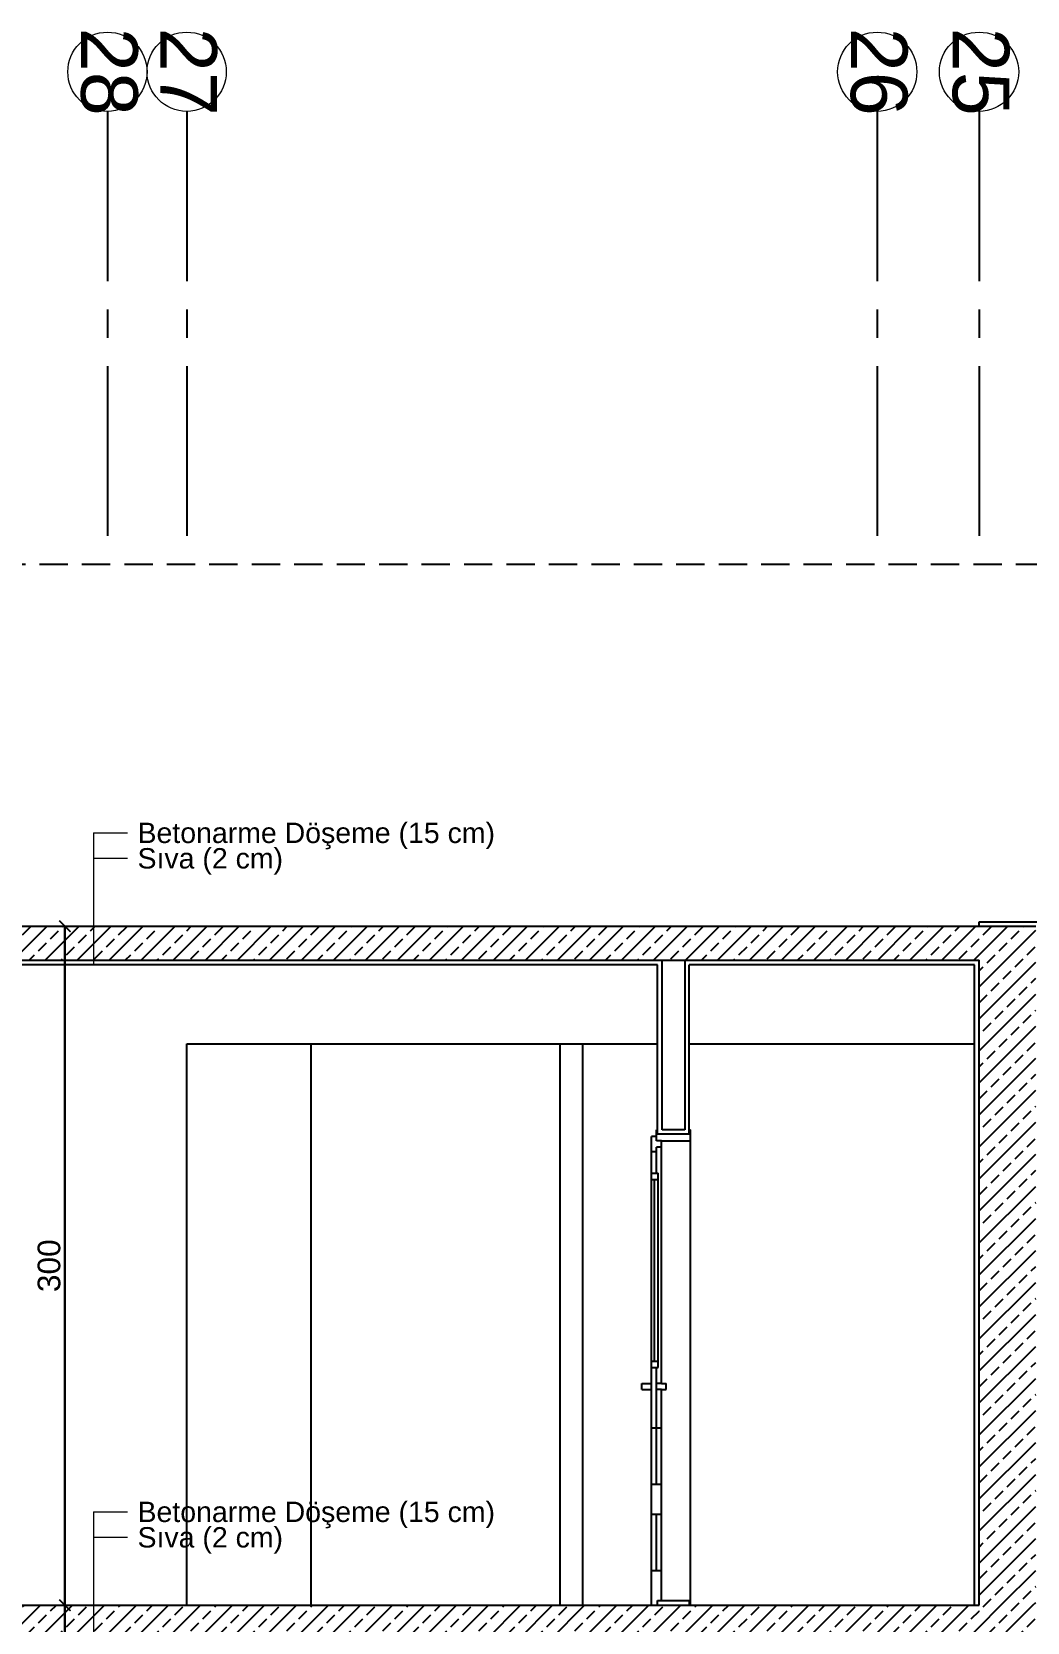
# Model space of a CAD drawing. Header units: millimetres. Extents: x 2232 to 85269, y -3593 to 5869.
# Drawn here: x 76373 to 76813, y 3000 to 3703 of the extents above; entities that cross this region are included whole.
import ezdxf

# ---------------------------------------------------------------- set-up
doc = ezdxf.new("R2010")
doc.units = ezdxf.units.MM
for name, pattern in [('CENTER2', [112.5, 75, -12.5, 12.5, -12.5]), ('DASHDOT2', [12.7, 6.35, -3.175, 0, -3.175]), ('DASHED4', [18.75, 12.5, -6.25])]:
    doc.linetypes.add(name, pattern=pattern)
for name, color, linetype, lineweight in [('aks', 251, 'DASHDOT2', 35), ('ölçü iç', 170, 'Continuous', 9), ('ÖLÇÜ İÇ', 7, 'Continuous', 9)]:
    doc.layers.add(name, color=color, linetype=linetype, lineweight=lineweight)
doc.layers.add('Standart', color=7, linetype='Continuous')
doc.styles.add('arial_1_18', font='arial.ttf', dxfattribs={"height": 0.2})
doc.styles.get("Standard").update_dxf_attribs({"font": 'arial.ttf'})
doc.dimstyles.new('zulay iç ölçü', dxfattribs={"dimtxt": 10, "dimasz": 5, "dimexe": 0.18, "dimexo": 0, "dimgap": 2, "dimtad": 3, "dimdec": 0, "dimzin": 0, "dimdsep": 46, "dimtxsty": 'Standard', "dimblk": 'ARCHTICK', "dimcen": 0.09, "dimse1": 1, "dimse2": 1, "dimadec": 0, "dimazin": 0, "dimtfac": 1, "dimtdec": 0, "dimtix": 1, "dimtofl": 0, "dimtmove": 0, "dimatfit": 3, "dimldrblk": 'ARCHTICK', "dimfxl": 1, "dimtolj": 1, "dimtzin": 0, "dimarcsym": 0})
pattern_1 = [(45, (0, 0), (-7.07107, 7.07107), []), (45, (7.071, 0), (-7.07107, 7.07107), [5, -2.5])]

# ---------------------------------------------------------------- blocks, each defined once
blk = doc.blocks.new('IDE567Entity8239')
at = {"layer": 'Standart', "color": 123, "linetype": 'DASHED4', "lineweight": -3}
blk.add_lwpolyline([(-330, 1510), (1313, 1510)], dxfattribs=at)
blk = doc.blocks.new('IDE567Entity8289')
at = {"layer": 'Standart', "color": 173, "linetype": 'Continuous', "lineweight": 5}
for points in [[(368.79, 1391.25), (368.79, 1333)], [(368.79, 1391.25), (383.79, 1391.25)], [(368.79, 1380), (383.79, 1380)]]:
    blk.add_lwpolyline(points, dxfattribs=at)
at = {"layer": 'Standart', "color": 173, "linetype": 'Continuous', "lineweight": 5, "style": 'arial_1_18'}
for s, p in [('Betonarme Döşeme (15 cm)', (388.29, 1386.75)), ('Sıva (2 cm)', (388.29, 1375.5))]:
    blk.add_text(s, height=9, dxfattribs=at).set_placement(p)
blk = doc.blocks.new('IDE567Entity8294')
at = {"layer": 'Standart', "color": 173, "linetype": 'Continuous', "lineweight": 5}
for points in [[(368.79, 1091.25), (368.79, 1033)], [(368.79, 1091.25), (383.79, 1091.25)], [(368.79, 1080), (383.79, 1080)]]:
    blk.add_lwpolyline(points, dxfattribs=at)
at = {"layer": 'Standart', "color": 173, "linetype": 'Continuous', "lineweight": 5, "style": 'arial_1_18'}
for s, p in [('Betonarme Döşeme (15 cm)', (388.29, 1086.75)), ('Sıva (2 cm)', (388.29, 1075.5))]:
    blk.add_text(s, height=9, dxfattribs=at).set_placement(p)
blk = doc.blocks.new('IDE567Entity8311')
at = {"layer": 'Standart', "linetype": 'Continuous', "lineweight": -3}
h = blk.add_hatch(dxfattribs=at)
h.set_pattern_fill('ANSI33', color=171, scale=40, style=0)
h.set_pattern_definition(pattern_1)
h.paths.add_polyline_path([(760, 1335), (155, 1335), (155, 1350), (760, 1350)])
blk = doc.blocks.new('IDE567Entity8313')
at = {"layer": 'Standart', "linetype": 'Continuous', "lineweight": -3}
h = blk.add_hatch(dxfattribs=at)
h.set_pattern_fill('ANSI33', color=171, scale=40, style=0)
h.set_pattern_definition(pattern_1)
h.paths.add_polyline_path([(785, 1050), (760, 1050), (760, 1350), (785, 1350)])
blk = doc.blocks.new('IDE567Entity8324')
at = {"layer": 'Standart', "linetype": 'Continuous', "lineweight": -3}
h = blk.add_hatch(dxfattribs=at)
h.set_pattern_fill('ANSI33', color=171, scale=40, style=0)
h.set_pattern_definition(pattern_1)
h.paths.add_polyline_path([(760, 1035), (155, 1035), (155, 1050), (760, 1050)])
blk = doc.blocks.new('IDE567Entity8326')
at = {"layer": 'Standart', "linetype": 'Continuous', "lineweight": -3}
h = blk.add_hatch(dxfattribs=at)
h.set_pattern_fill('ANSI33', color=171, scale=40, style=0)
h.set_pattern_definition(pattern_1)
h.paths.add_polyline_path([(785, 750), (760, 750), (760, 1050), (785, 1050)])
blk = doc.blocks.new('IDE567Entity8376')
at = {"layer": 'Standart', "color": 134, "linetype": 'Continuous', "lineweight": -3}
for points in [[(617.5, 1260), (618, 1260)], [(617.5, 1257.14), (617.5, 1260)], [(632, 1260), (632.5, 1260)], [(632.5, 1255.23), (632.5, 1260)], [(615.25, 1250.45), (615.25, 1257.14)], [(617.5, 1257.14), (615.25, 1257.14)], [(617.5, 1255.23), (617.5, 1257.14)], [(619.75, 1255.23), (617.5, 1255.23)], [(617.5, 1250.45), (617.5, 1252.36)], [(619.75, 1252.36), (617.5, 1252.36)], [(619.75, 1252.36), (619.75, 1255.23)], [(619.75, 1255.23), (632.5, 1255.23)], [(619.75, 1148.02), (619.75, 1252.36)], [(632.5, 1050), (632.5, 1255.23)], [(615.25, 1250.45), (617.5, 1250.45)], [(615.25, 1240.91), (615.25, 1250.45)], [(617.5, 1240.91), (617.5, 1250.45)], [(615.25, 1240.91), (617.5, 1240.91)], [(615.25, 1238.05), (615.25, 1240.91)], [(615.25, 1238.05), (616.69, 1238.05)], [(615.25, 1157.86), (615.25, 1238.05)], [(616.69, 1157.86), (616.69, 1238.05)], [(616.69, 1238.05), (618.25, 1238.05)], [(617.5, 1240.91), (618.25, 1240.91)], [(618.25, 1238.05), (618.25, 1240.91)], [(618.25, 1157.86), (618.25, 1238.05)], [(615.25, 1157.86), (616.69, 1157.86)], [(615.25, 1155), (615.25, 1157.86)], [(615.25, 1155), (617.5, 1155)], [(615.25, 1148.02), (615.25, 1155)], [(616.69, 1157.86), (618.25, 1157.86)], [(617.5, 1148.02), (617.5, 1155)], [(617.5, 1155), (618.25, 1155)], [(618.25, 1155), (618.25, 1157.86)], [(611, 1145.32), (611, 1148.02)], [(611, 1148.02), (615.25, 1148.02)], [(615.25, 1145.32), (615.25, 1148.02)], [(617.5, 1145.32), (617.5, 1148.02)], [(619.75, 1148.02), (617.5, 1148.02)], [(619.75, 1148.02), (621.75, 1148.02)], [(621.75, 1145.32), (621.75, 1148.02)], [(611, 1145.32), (615.25, 1145.32)], [(615.25, 1128.37), (615.25, 1145.32)], [(617.5, 1128.37), (617.5, 1145.32)], [(619.75, 1145.32), (617.5, 1145.32)], [(619.75, 1145.32), (621.75, 1145.32)], [(619.75, 1128.37), (619.75, 1145.32)], [(615.25, 1128.37), (617.5, 1128.37)], [(615.25, 1103.55), (615.25, 1128.37)], [(617.5, 1128.37), (619.75, 1128.37)], [(617.5, 1103.55), (617.5, 1128.37)], [(619.75, 1103.55), (619.75, 1128.37)], [(615.25, 1103.55), (617.5, 1103.55)], [(615.25, 1090.19), (615.25, 1103.55)], [(617.5, 1103.55), (619.75, 1103.55)], [(619.75, 1090.19), (619.75, 1103.55)], [(615.25, 1090.19), (617.5, 1090.19)], [(615.25, 1065.37), (615.25, 1090.19)], [(617.5, 1065.37), (617.5, 1090.19)], [(617.5, 1090.19), (619.75, 1090.19)], [(619.75, 1065.37), (619.75, 1090.19)], [(615.25, 1065.37), (617.5, 1065.37)], [(615.25, 1050), (615.25, 1065.37)], [(617.5, 1065.37), (619.75, 1065.37)], [(619.75, 1052.05), (619.75, 1065.37)]]:
    blk.add_lwpolyline(points, dxfattribs=at)
blk = doc.blocks.new('IDE567Entity8387')
at = {"layer": 'Standart', "color": 159, "linetype": 'Continuous', "lineweight": -3}
blk.add_lwpolyline([(410, 1050), (410, 1298)], dxfattribs=at)
blk = doc.blocks.new('IDE567Entity8399')
at = {"layer": 'Standart', "color": 159, "linetype": 'Continuous', "lineweight": -3}
blk.add_lwpolyline([(410, 1298), (465, 1298)], dxfattribs=at)
blk = doc.blocks.new('IDE567Entity8400')
at = {"layer": 'Standart', "color": 159, "linetype": 'Continuous', "lineweight": -3}
blk.add_lwpolyline([(632, 1298), (758, 1298)], dxfattribs=at)
blk = doc.blocks.new('IDE567Entity8415')
at = {"layer": 'Standart', "color": 159, "linetype": 'Continuous', "lineweight": -3}
blk.add_lwpolyline([(575, 1050), (575, 1298)], dxfattribs=at)
blk = doc.blocks.new('IDE567Entity8416')
at = {"layer": 'Standart', "color": 159, "linetype": 'Continuous', "lineweight": -3}
blk.add_lwpolyline([(585, 1050), (585, 1298)], dxfattribs=at)
blk = doc.blocks.new('IDE567Entity8417')
at = {"layer": 'Standart', "color": 159, "linetype": 'Continuous', "lineweight": -3}
blk.add_lwpolyline([(465, 1050), (465, 1298)], dxfattribs=at)
blk = doc.blocks.new('IDE567Entity9314')
at = {"layer": 'Standart', "color": 159, "linetype": 'Continuous', "lineweight": -3}
blk.add_lwpolyline([(155, 1335), (620, 1335)], dxfattribs=at)
blk = doc.blocks.new('IDE567Entity9315')
at = {"layer": 'Standart', "color": 159, "linetype": 'Continuous', "lineweight": -3}
blk.add_lwpolyline([(620, 1335), (630, 1335)], dxfattribs=at)
blk = doc.blocks.new('IDE567Entity9316')
at = {"layer": 'Standart', "color": 159, "linetype": 'Continuous', "lineweight": -3}
blk.add_lwpolyline([(630, 1335), (760, 1335)], dxfattribs=at)
blk = doc.blocks.new('IDE567Entity9317')
at = {"layer": 'Standart', "color": 159, "linetype": 'Continuous', "lineweight": -3}
blk.add_lwpolyline([(155, 1350), (760, 1350)], dxfattribs=at)
blk = doc.blocks.new('IDE567Entity9318')
at = {"layer": 'Standart', "color": 159, "linetype": 'Continuous', "lineweight": -3}
blk.add_lwpolyline([(760, 1350), (785, 1350)], dxfattribs=at)
blk = doc.blocks.new('IDE567Entity9324')
at = {"layer": 'Standart', "color": 159, "linetype": 'Continuous', "lineweight": -3}
blk.add_lwpolyline([(760, 1050), (760, 1335)], dxfattribs=at)
blk = doc.blocks.new('IDE567Entity9675')
at = {"layer": 'Standart', "color": 166, "linetype": 'Continuous', "lineweight": -3}
blk.add_lwpolyline([(630, 1260.05), (620, 1260.05)], dxfattribs=at)
blk = doc.blocks.new('IDE567Entity9676')
at = {"layer": 'Standart', "color": 166, "linetype": 'Continuous', "lineweight": -3}
blk.add_lwpolyline([(620, 1260.05), (620, 1335)], dxfattribs=at)
blk = doc.blocks.new('IDE567Entity9677')
at = {"layer": 'Standart', "color": 166, "linetype": 'Continuous', "lineweight": -3}
blk.add_lwpolyline([(630, 1335), (630, 1260.05)], dxfattribs=at)
blk = doc.blocks.new('IDE567Entity9852')
at = {"layer": 'Standart', "color": 11, "linetype": 'Continuous', "lineweight": -3}
blk.add_lwpolyline([(760, 1350), (760, 1352)], dxfattribs=at)
blk = doc.blocks.new('IDE567Entity9853')
at = {"layer": 'Standart', "color": 11, "linetype": 'Continuous', "lineweight": -3}
blk.add_lwpolyline([(760, 1352), (790, 1352)], dxfattribs=at)
blk = doc.blocks.new('IDE567Entity9857')
at = {"layer": 'Standart', "color": 11, "linetype": 'Continuous', "lineweight": -3}
blk.add_lwpolyline([(758, 1050), (758, 1333)], dxfattribs=at)
blk = doc.blocks.new('IDE567Entity9858')
at = {"layer": 'Standart', "color": 11, "linetype": 'Continuous', "lineweight": -3}
blk.add_lwpolyline([(758, 1333), (632, 1333)], dxfattribs=at)
blk = doc.blocks.new('IDE567Entity9859')
at = {"layer": 'Standart', "color": 11, "linetype": 'Continuous', "lineweight": -3}
blk.add_lwpolyline([(632, 1258.05), (632, 1260)], dxfattribs=at)
blk = doc.blocks.new('IDE567Entity9860')
at = {"layer": 'Standart', "color": 11, "linetype": 'Continuous', "lineweight": -3}
blk.add_lwpolyline([(632, 1258.05), (618, 1258.05)], dxfattribs=at)
blk = doc.blocks.new('IDE567Entity9861')
at = {"layer": 'Standart', "color": 11, "linetype": 'Continuous', "lineweight": -3}
blk.add_lwpolyline([(618, 1258.05), (618, 1260)], dxfattribs=at)
blk = doc.blocks.new('IDE567Entity9862')
at = {"layer": 'Standart', "color": 11, "linetype": 'Continuous', "lineweight": -3}
blk.add_lwpolyline([(618, 1333), (157, 1333)], dxfattribs=at)
blk = doc.blocks.new('IDE567Entity9875')
at = {"layer": 'Standart', "color": 11, "linetype": 'Continuous', "lineweight": -3}
blk.add_lwpolyline([(618, 1050), (618, 1052.05)], dxfattribs=at)
blk = doc.blocks.new('IDE567Entity9876')
at = {"layer": 'Standart', "color": 11, "linetype": 'Continuous', "lineweight": -3}
blk.add_lwpolyline([(618, 1052.05), (619.75, 1052.05)], dxfattribs=at)
blk = doc.blocks.new('IDE567Entity9877')
at = {"layer": 'Standart', "color": 11, "linetype": 'Continuous', "lineweight": -3}
blk.add_lwpolyline([(632, 1052.05), (632, 1050)], dxfattribs=at)
blk = doc.blocks.new('IDE567Entity10057')
at = {"layer": 'Standart', "color": 159, "linetype": 'Continuous', "lineweight": -3}
blk.add_lwpolyline([(465, 1298), (575, 1298)], dxfattribs=at)
blk = doc.blocks.new('IDE567Entity10058')
at = {"layer": 'Standart', "color": 159, "linetype": 'Continuous', "lineweight": -3}
blk.add_lwpolyline([(575, 1298), (585, 1298)], dxfattribs=at)
blk = doc.blocks.new('IDE567Entity10059')
at = {"layer": 'Standart', "color": 159, "linetype": 'Continuous', "lineweight": -3}
blk.add_lwpolyline([(585, 1298), (618, 1298)], dxfattribs=at)
blk = doc.blocks.new('IDE567Entity10689')
at = {"layer": 'Standart', "color": 159, "linetype": 'Continuous', "lineweight": -3}
blk.add_lwpolyline([(260, 1050), (410, 1050)], dxfattribs=at)
blk = doc.blocks.new('IDE567Entity10690')
at = {"layer": 'Standart', "color": 159, "linetype": 'Continuous', "lineweight": -3}
blk.add_lwpolyline([(410, 1050), (465, 1050)], dxfattribs=at)
blk = doc.blocks.new('IDE567Entity10691')
at = {"layer": 'Standart', "color": 159, "linetype": 'Continuous', "lineweight": -3}
blk.add_lwpolyline([(465, 1050), (575, 1050)], dxfattribs=at)
blk = doc.blocks.new('IDE567Entity10692')
at = {"layer": 'Standart', "color": 159, "linetype": 'Continuous', "lineweight": -3}
blk.add_lwpolyline([(575, 1050), (585, 1050)], dxfattribs=at)
blk = doc.blocks.new('IDE567Entity10693')
at = {"layer": 'Standart', "color": 159, "linetype": 'Continuous', "lineweight": -3}
blk.add_lwpolyline([(585, 1050), (615.25, 1050)], dxfattribs=at)
blk = doc.blocks.new('IDE567Entity10694')
at = {"layer": 'Standart', "color": 159, "linetype": 'Continuous', "lineweight": -3}
blk.add_lwpolyline([(615.25, 1050), (618, 1050)], dxfattribs=at)
blk = doc.blocks.new('IDE567Entity10695')
at = {"layer": 'Standart', "color": 159, "linetype": 'Continuous', "lineweight": -3}
blk.add_lwpolyline([(618, 1050), (632, 1050)], dxfattribs=at)
blk = doc.blocks.new('IDE567Entity10696')
at = {"layer": 'Standart', "color": 159, "linetype": 'Continuous', "lineweight": -3}
blk.add_lwpolyline([(632, 1050), (632.5, 1050)], dxfattribs=at)
blk = doc.blocks.new('IDE567Entity10697')
at = {"layer": 'Standart', "color": 159, "linetype": 'Continuous', "lineweight": -3}
blk.add_lwpolyline([(632.5, 1050), (758, 1050)], dxfattribs=at)
blk = doc.blocks.new('IDE567Entity10698')
at = {"layer": 'Standart', "color": 159, "linetype": 'Continuous', "lineweight": -3}
blk.add_lwpolyline([(758, 1050), (760, 1050)], dxfattribs=at)
blk = doc.blocks.new('IDE567Entity10920')
at = {"layer": 'Standart', "color": 11, "linetype": 'Continuous', "lineweight": -3}
blk.add_lwpolyline([(632, 1260), (632, 1333)], dxfattribs=at)
blk = doc.blocks.new('IDE567Entity10921')
at = {"layer": 'Standart', "color": 11, "linetype": 'Continuous', "lineweight": -3}
blk.add_lwpolyline([(618, 1260), (618, 1333)], dxfattribs=at)
blk = doc.blocks.new('IDE567Entity10924')
at = {"layer": 'Standart', "color": 11, "linetype": 'Continuous', "lineweight": -3}
blk.add_lwpolyline([(619.75, 1052.05), (632, 1052.05)], dxfattribs=at)
blk = doc.blocks.new('_ArchTick')
at = {"color": 0, "linetype": 'ByBlock', "const_width": 0.15}
blk.add_lwpolyline([(-0.5, -0.5), (0.5, 0.5)], dxfattribs=at)
blk = doc.blocks.new('*D2438')
at = {"layer": 'Defpoints', "color": 0, "transparency": 16777216}
for p in [(661246.19, -126478.54), (661246.19, -126778.54), (661246.19, -126778.54)]:
    blk.add_point(p, dxfattribs=at)
at = {"layer": 'ÖLÇÜ İÇ', "color": 0, "lineweight": -2, "transparency": 16777216}
blk.add_line((661246.19, -126478.54), (661246.19, -126778.54), dxfattribs=at)
at = {"layer": 'ÖLÇÜ İÇ', "color": 0, "lineweight": -2, "transparency": 16777216, "xscale": 5, "yscale": 5, "zscale": 5}
for p, rotation in [((661246.19, -126478.54), 90), ((661246.19, -126778.54), 270)]:
    blk.add_blockref('_ArchTick', p, dxfattribs=dict(at, rotation=rotation))
at = {"layer": 'ÖLÇÜ İÇ', "color": 0, "transparency": 16777216, "insert": (661239.19, -126628.54), "char_height": 10, "attachment_point": 5, "rotation": 90}
blk.add_mtext('\\A1;300', dxfattribs=at)
blk = doc.blocks.new('*D2444')
at = {"layer": 'Defpoints', "color": 0, "transparency": 16777216}
for p in [(661246.19, -126778.54), (661246.19, -127078.54), (661246.19, -127078.54)]:
    blk.add_point(p, dxfattribs=at)
at = {"layer": 'ÖLÇÜ İÇ', "color": 0, "lineweight": -2, "transparency": 16777216}
blk.add_line((661246.19, -126778.54), (661246.19, -127078.54), dxfattribs=at)
at = {"layer": 'ÖLÇÜ İÇ', "color": 0, "lineweight": -2, "transparency": 16777216, "xscale": 5, "yscale": 5, "zscale": 5}
for p, rotation in [((661246.19, -126778.54), 90), ((661246.19, -127078.54), 270)]:
    blk.add_blockref('_ArchTick', p, dxfattribs=dict(at, rotation=rotation))
at = {"layer": 'ÖLÇÜ İÇ', "color": 0, "transparency": 16777216, "insert": (661239.19, -126928.54), "char_height": 10, "attachment_point": 5, "rotation": 90}
blk.add_mtext('\\A1;300', dxfattribs=at)
blk = doc.blocks.new('IDE612Entity5293')
at = {"layer": 'aks', "color": 30, "linetype": 'Continuous', "lineweight": 5}
blk.add_circle((-545.5, 715), 17.5, dxfattribs=at)
blk = doc.blocks.new('IDE612Entity5294')
at = {"layer": 'aks', "color": 1, "linetype": 'Continuous', "lineweight": 5, "style": 'arial_1_18'}
blk.add_text('26', height=25, dxfattribs=at).set_placement((-564.92, 703.37))
blk = doc.blocks.new('IDE612Entity5321')
at = {"layer": 'aks', "color": 30, "linetype": 'Continuous', "lineweight": 5}
blk.add_circle((-545.5, 760), 17.5, dxfattribs=at)
blk = doc.blocks.new('IDE612Entity5322')
at = {"layer": 'aks', "color": 1, "linetype": 'Continuous', "lineweight": 5, "style": 'arial_1_18'}
blk.add_text('25', height=25, dxfattribs=at).set_placement((-564.92, 748.37))
blk = doc.blocks.new('IDE612Entity5356')
at = {"layer": 'aks', "color": 30, "linetype": 'Continuous', "lineweight": 5}
blk.add_circle((-545.5, 410), 17.5, dxfattribs=at)
blk = doc.blocks.new('IDE612Entity5357')
at = {"layer": 'aks', "color": 1, "linetype": 'Continuous', "lineweight": 5, "style": 'arial_1_18'}
blk.add_text('27', height=25, dxfattribs=at).set_placement((-564.92, 398.37))
blk = doc.blocks.new('IDE612Entity5384')
at = {"layer": 'aks', "color": 30, "linetype": 'Continuous', "lineweight": 5}
blk.add_circle((-545.5, 375), 17.5, dxfattribs=at)
blk = doc.blocks.new('IDE612Entity5385')
at = {"layer": 'aks', "color": 1, "linetype": 'Continuous', "lineweight": 5, "style": 'arial_1_18'}
blk.add_text('28', height=25, dxfattribs=at).set_placement((-564.92, 363.37))
blk = doc.blocks.new('DFGFDGHN')
at = {"layer": 'ÖLÇÜ İÇ'}
for base, p1, p2, picture, middle in [((661246.19, -126778.54), (661246.19, -126478.54), (661246.19, -126778.54), '*D2438', (661239.19, -126628.54)), ((661246.19, -127078.54), (661246.19, -126778.54), (661246.19, -127078.54), '*D2444', (661239.19, -126928.54))]:
    dim = blk.add_linear_dim(base=base, p1=p1, p2=p2, angle=90, dimstyle='zulay iç ölçü', dxfattribs=at)
    dim.commit()
    dim.dimension.update_dxf_attribs({"geometry": picture, "text_midpoint": middle})

msp = doc.modelspace()

# ---------------------------------------------------------------- linework, layer by layer
at = {"layer": 'aks', "color": 251, "linetype": 'CENTER2', "lineweight": -3}
for points in [[(76406.79, 3667.74), (76406.79, 3467.74)], [(76441.79, 3667.74), (76441.79, 3467.74)], [(76746.79, 3667.74), (76746.79, 3467.74)], [(76791.79, 3667.74), (76791.79, 3467.74)]]:
    msp.add_lwpolyline(points, dxfattribs=at)

# ---------------------------------------------------------------- block references
at = {"layer": 'aks', "rotation": 270}
for name in ['IDE612Entity5384', 'IDE612Entity5385', 'IDE612Entity5356', 'IDE612Entity5357', 'IDE612Entity5293', 'IDE612Entity5294', 'IDE612Entity5321', 'IDE612Entity5322']:
    msp.add_blockref(name, (76031.79, 3139.74), dxfattribs=at)
at = {"layer": 'Standart'}
for name in ['IDE567Entity8239', 'IDE567Entity8289', 'IDE567Entity9852', 'IDE567Entity9853', 'IDE567Entity8311', 'IDE567Entity9317', 'IDE567Entity8313', 'IDE567Entity9318', 'IDE567Entity9314', 'IDE567Entity9862', 'IDE567Entity10921', 'IDE567Entity9315', 'IDE567Entity9676', 'IDE567Entity9316', 'IDE567Entity9677', 'IDE567Entity9858', 'IDE567Entity10920', 'IDE567Entity9857', 'IDE567Entity9324', 'IDE567Entity8387', 'IDE567Entity8399', 'IDE567Entity8417', 'IDE567Entity10057', 'IDE567Entity8415', 'IDE567Entity10058', 'IDE567Entity8416', 'IDE567Entity10059', 'IDE567Entity8400', 'IDE567Entity8376', 'IDE567Entity9861', 'IDE567Entity9860', 'IDE567Entity9675', 'IDE567Entity9859', 'IDE567Entity8294', 'IDE567Entity8324', 'IDE567Entity10689', 'IDE567Entity10690', 'IDE567Entity10691', 'IDE567Entity10692', 'IDE567Entity10693', 'IDE567Entity10694', 'IDE567Entity9875', 'IDE567Entity9876', 'IDE567Entity10695', 'IDE567Entity10924', 'IDE567Entity9877', 'IDE567Entity10696', 'IDE567Entity10697', 'IDE567Entity10698', 'IDE567Entity8326']:
    msp.add_blockref(name, (76031.79, 1957.74), dxfattribs=at)
at = {"layer": 'ölçü iç', "lineweight": 30}
msp.add_blockref('DFGFDGHN', (-584858.16, 129786.28), dxfattribs=at)

doc.saveas('drawing.dxf')
